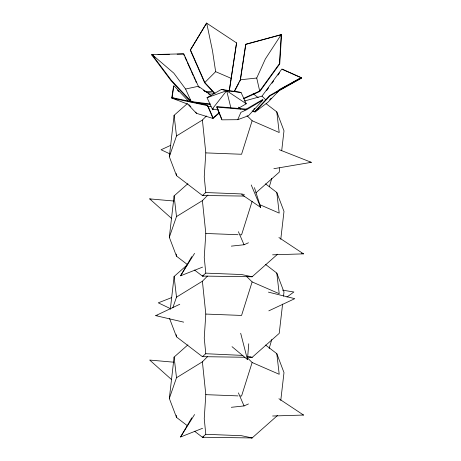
<?xml version="1.0" encoding="UTF-8"?>
<svg xmlns="http://www.w3.org/2000/svg" width="461" height="461" viewBox="0 0 461 461"><rect width="100%" height="100%" fill="white"/><g stroke="black" fill="none" stroke-linecap="round" stroke-linejoin="round"><path stroke-width="0.69" d="M234.079 91.704L240.296 79.799L245.707 44.244L281.239 34.587L279.424 63.71L259.693 90.996L243.448 98.406M206.447 115.959L202.402 120.039L205.808 152.891L204.24 176.857L205.79 192.537L202.402 195.481L176.511 175.629L169.325 156.7L174.102 115.308L187.379 103.558M207.963 195.015L202.402 200.627L205.808 233.479L204.24 257.445L205.79 273.125L202.402 276.07L194.525 270.031M207.456 276.116L202.402 281.216L205.808 314.068L204.24 338.034L205.79 353.714L202.402 356.658L176.511 336.807L169.573 318.528M207.456 356.705L202.402 361.81L205.808 394.656L204.24 418.623L205.79 434.302L202.402 437.247L194.525 431.208M232.033 346.672L247.459 359.557L248.75 343.773M187.206 264.418L176.511 256.218L169.325 237.288L174.102 195.896L187.909 183.674M170.316 309.314L174.102 276.485L187.379 264.735M187.206 425.595L176.511 417.401L169.325 398.465L174.102 357.073L187.909 344.851M279.706 167.919L279.216 172.201L255.843 192.894M281.688 150.793L283.993 130.815L276.802 111.89L266.106 103.69M280.778 239.236L283.993 211.403L276.802 192.485L265.548 183.847M282.593 304.122L279.216 333.384L252.127 357.361L247.154 357.292M283.498 296.273L283.993 291.992L276.802 273.073L265.548 264.435M280.778 400.413L283.993 372.58L276.802 353.662L265.548 345.024M229.238 90.886L236.539 42.827M219.367 112.939L213.034 118.471L196.415 113.297L187.754 104.134L171.751 98.072L173.584 86.08M240.59 78.756L245.822 44.377L281.562 34.679L279.735 63.952L259.889 91.422L243.546 98.861M176.713 99.374L172.074 97.611L173.889 85.711L188.399 101.063M229.25 91.301L236.597 42.948L206.563 23.073L190.272 50.116L204.69 82.882L213.985 92.909M269.357 186.601L271.794 178.338M269.155 348.464L271.794 339.515M247.033 115.699L252.127 120.742L241.564 154.262L205.808 152.891M252.127 201.33L241.564 234.851L240.135 234.793M246.526 276.375L252.127 281.919L241.564 315.439L205.808 314.068M247.54 357.972L252.127 362.507L241.564 396.028L240.135 395.97M169.325 156.7L176.5 135.972L174.102 115.308M169.325 237.288L176.5 216.561L174.102 195.896M172.8 307.85L176.5 297.149L174.102 276.485M169.325 398.465L176.5 377.738L174.102 357.073M237.726 119.687L240.896 112.351L246.75 109.678L263.041 99.922L248.491 115.711L237.726 119.687L221.839 119.837L216.716 107.09L246.75 109.678M259.693 90.996L256.725 78.03L265.334 58.996L281.239 34.587M234.453 91.491L239.057 82.675M239.72 81.418L240.377 80.156M202.581 267.115L180.551 275.816L191.764 256.662M202.581 428.292L180.551 436.993L191.764 417.839M180.551 275.816L194.559 253.371M180.551 436.993L194.559 414.548M244.261 101.08L262.004 96.124L281.878 69.006L301.217 77.632L269.541 95.594L254.904 111.424L252.132 110.899M266.464 90.771L268.59 87.867M271.996 83.222L273.696 80.9M277.948 75.085L279.654 72.763M241.022 92.436L221.401 89.405L207.035 97.697L212.296 109.021L226.656 90.719L241.022 92.436L246.278 103.765L237.899 108.6M253.665 109.395L254.633 108.352M260.897 101.558L262.828 99.467L244.693 110.041M252.282 111.435L255.071 111.971L269.794 96.021L301.655 77.978L282.201 69.277M269.691 99.703L271.16 98.17M276.548 92.557L279.493 89.497L301.217 77.632M212.509 109.833L213.518 108.808M204.822 82.507L215.65 71.674L212.498 50.819L206.678 23.05L190.485 49.949L204.822 82.507L215.028 93.537M189.506 101.674L190.566 100.734M277.62 254.201L252.127 276.773L202.402 276.07L203.791 275.868M277.62 415.384L252.127 437.95L202.402 437.247L203.791 437.051M219.413 112.398L213.115 117.889L207.606 105.171L172.074 97.611M254.904 111.424L258.252 108.9M255.071 111.971L267.968 102.227L279.804 89.895L301.655 77.978M286.926 297.086L293.864 292.003L282.489 290.13M176.5 135.972L202.402 120.039M176.5 216.561L202.402 200.627M176.5 297.149L202.402 281.216M176.5 377.738L202.402 361.81M183.668 322.141L155.737 315.629L179.773 304.272M268.821 310.841L294.775 298.665L268.423 292.13M170.818 145.278L161.079 149.767L170.184 154.014M231.318 246.128L244.042 244.756L248.462 242.78M231.318 407.305L244.042 405.934L248.462 403.957M171.659 297.604L158.29 302.831L170.535 308.691M207.035 97.697L226.656 90.719L246.278 103.765M198.374 86.282L183.772 53.828L152.095 54.565L173.82 73.149L185.587 89.031L198.374 86.282L211.138 95.173M273.88 168.686L311.313 162.33L279.199 149.675M203.791 195.28L202.402 195.481L244.313 196.075M155.737 315.629L157.161 315.462M240.296 79.799L256.725 78.03M272.607 254.824L303.522 253.861L278.911 237.548M272.607 416.006L303.522 415.044L278.911 398.725M189.92 99.541L191.067 102.065L171.112 80.756L151.657 54.773L153.075 54.738M158.031 54.623L169.36 54.352M177.151 54.168L183.524 54.012M207.364 106.405L210.959 106.33M204.742 91.382L212.556 91.491M202.402 356.658L245.022 357.263M205.808 233.479L237.991 234.712M205.808 394.656L237.991 395.89M205.79 192.537L241.564 193.943L244.382 194.542M205.79 273.125L241.564 274.531L252.127 276.773L250.006 276.421M205.79 353.714L242.976 355.419M205.79 434.302L241.564 435.708L252.127 437.95L250.709 437.714M246.635 109.142L216.774 106.589L221.868 119.243M171.601 218.456L149.687 198.887L173.872 201.025M173.872 362.202L149.687 360.064L171.601 379.634M193.211 102.336L209.646 104.405M152.095 54.565L171.434 80.416L191.275 101.581L210.458 104.007M309.901 162.122L311.313 162.33M212.296 109.021L218.6 110M206.142 92.148L214.63 93.548M250.006 357.01L252.127 357.361L247.2 356.313M171.751 98.072L207.49 105.661L213.034 118.471M221.401 89.405L226.656 90.719L230.898 107.926M301.494 253.158L303.522 253.861M302.168 414.572L303.522 415.044M149.687 198.887L151.029 199.383M215.65 71.674L231.313 78.41M252.127 120.742L279.21 132.52L276.802 111.89M259.22 204.419L279.21 213.109L276.802 192.485M252.127 281.919L279.21 293.697L276.802 273.073M252.127 362.507L279.21 374.286L276.802 353.662M241.673 194.507L260.667 207.392L254.449 187.644M198.207 86.68L199.377 87.492M203.462 90.333L205.208 91.549M208.13 93.577L209.876 94.799M253.164 93.762L258.229 97.646M151.657 54.773L154.936 57.573M262.004 96.124L265.818 99.87M238.372 107.131L240.412 109.148M188.935 104.664L190.848 106.687M177.473 90.206L178.931 91.751M195.839 112.081L196.415 113.297M185.587 89.031L191.275 101.581M183.818 54.669L184.406 55.971M184.994 57.279L186.751 61.198M187.339 62.506L190.866 70.349M191.453 71.651L193.217 75.575M193.804 76.878L194.98 79.494M195.568 80.802L196.444 82.761M238.406 231.699L244.042 244.756M238.406 392.876L244.042 405.934M251.239 184.97L260.667 207.392M240.677 333.234L247.459 359.557M176.263 173.497L176.511 175.629M176.263 254.086L176.511 256.218M176.263 334.674L176.511 336.807M176.263 415.263L176.511 417.401"/></g></svg>
